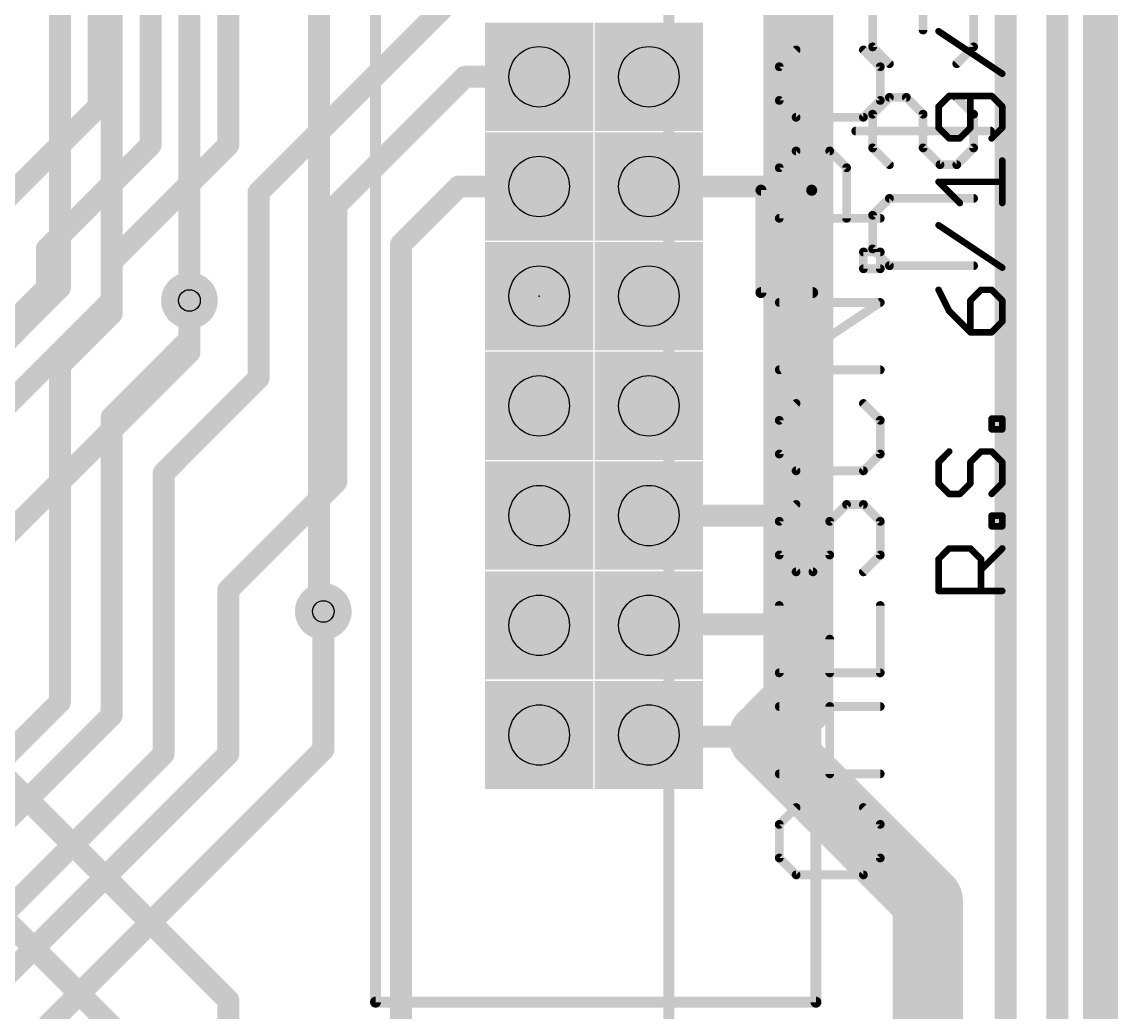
# Model space of a CAD drawing. Extents: x 61.5 to 101.4, y 9 to 89.5.
# Drawn here: x 84.91 to 97.6, y 21.76 to 33.23 of the extents above; entities that cross this region are included whole.
import ezdxf

# ---------------------------------------------------------------- set-up
doc = ezdxf.new("R2010")
doc.units = 0
for name, color, linetype in [('1', 22, 'CONTINUOUS'), ('16', 175, 'CONTINUOUS'), ('17', 82, 'CONTINUOUS'), ('18', 82, 'CONTINUOUS'), ('20', 7, 'CONTINUOUS'), ('21', 253, 'CONTINUOUS'), ('22', 253, 'CONTINUOUS'), ('24', 7, 'CONTINUOUS'), ('29', 253, 'CONTINUOUS'), ('30', 253, 'CONTINUOUS'), ('44', 253, 'CONTINUOUS')]:
    doc.layers.add(name, color=color, linetype=linetype)

# ---------------------------------------------------------------- blocks, each defined once
blk = doc.blocks.new('SQUAREP')
blk.add_solid([(-0.5, -0.5), (0.5, -0.5), (-0.5, 0.5), (0.5, 0.5)])
blk = doc.blocks.new('ROUNDV')
at = {"const_width": 0.5}
blk.add_lwpolyline([(0, -0.25, 1), (0, 0.25, 1), (0, -0.25)], format="xyb", dxfattribs=at)

msp = doc.modelspace()

# ---------------------------------------------------------------- linework, layer by layer
at = {"layer": '1'}
for points, const_width in [([(96.9, 80.25), (96.9, 23.85)], 0.254), ([(96.3, 79.65), (96.3, 23.4)], 0.254), ([(85.35, 39.3), (85.35, 32.55)], 0.254), ([(93.9, 33.75), (93.9, 31.35)], 0.8128), ([(87.65, 31.25), (90.15, 33.75)], 0.254), ([(85.95, 29.85), (85.95, 33.6)], 0.254), ([(86.85, 30), (86.85, 33.45)], 0.254), ([(85.35, 32.55), (85.35, 30.15)], 0.254), ([(88.55, 31.1), (90, 32.55)], 0.254), ([(90, 32.55), (90.04, 32.59)], 0.254), ([(90.04, 32.59), (90.9, 32.59)], 0.254), ([(93.9, 31.35), (93.9, 31.2)], 0.8128), ([(93.9, 31.2), (93.9, 27.45)], 0.8128), ([(87.65, 29.1), (87.65, 31.25)], 0.254), ([(89.97, 31.32), (89.3, 30.65)], 0.254), ([(90.9, 31.32), (89.97, 31.32)], 0.254), ([(92.17, 31.32), (93.78, 31.32)], 0.254), ([(93.78, 31.32), (93.9, 31.2)], 0.254), ([(88.55, 27.9), (88.55, 31.1)], 0.254), ([(89.3, 30.65), (89.3, 21)], 0.254), ([(85.35, 30.15), (85.2, 30)], 0.254), ([(84.6, 29.4), (85.2, 30)], 0.254), ([(86.85, 30), (86.85, 29.55)], 0.254), ([(85.35, 29.25), (85.95, 29.85)], 0.254), ([(86.85, 29.55), (85.95, 28.65)], 0.254), ([(85.35, 25.35), (85.35, 29.25)], 0.254), ([(86.55, 28), (87.65, 29.1)], 0.254), ([(85.95, 25.2), (85.95, 28.65)], 0.254), ([(86.55, 24.75), (86.55, 28)], 0.254), ([(87.3, 26.65), (88.55, 27.9)], 0.254), ([(93.9, 27.45), (93.9, 26.25)], 0.8128), ([(93.76, 27.51), (93.8, 27.55)], 0.254), ([(93.8, 27.55), (93.9, 27.45)], 0.254), ([(92.17, 27.51), (93.76, 27.51)], 0.254), ([(87.3, 24.75), (87.3, 26.65)], 0.254), ([(93.9, 26.25), (93.9, 25.35)], 0.8128), ([(88.4, 24.8), (88.4, 26.4)], 0.254), ([(92.17, 26.24), (92.18, 26.25)], 0.254), ([(92.18, 26.25), (93.9, 26.25)], 0.254), ([(93.9, 25.35), (93.6, 25.05)], 0.8128), ([(83.55, 23.55), (85.35, 25.35)], 0.254), ([(83.85, 23.1), (85.95, 25.2)], 0.254), ([(95.4, 23.05), (93.5, 24.95)], 0.8128), ([(93.5, 24.95), (93.6, 25.05)], 0.254), ([(92.17, 24.97), (92.19, 24.95)], 0.254), ([(92.19, 24.95), (93.5, 24.95)], 0.254), ([(85.2, 21.6), (88.4, 24.8)], 0.254), ([(84.45, 22.65), (86.55, 24.75)], 0.254), ([(84.6, 22.05), (87.3, 24.75)], 0.254), ([(96.9, 23.85), (96.9, 14.25)], 0.254), ([(96.3, 23.4), (96.3, 14.4)], 0.254), ([(95.4, 16.8), (95.4, 23.05)], 0.8128)]:
    msp.add_lwpolyline(points, dxfattribs=dict(at, const_width=const_width))
for points, const_width in [([(85.4135, 32.55, 1), (85.2865, 32.55)], 0.127), ([(89.9551, 32.5949, 1), (90.0449, 32.5051)], 0.127), ([(90.0449, 32.5051, 1), (89.9551, 32.5949)], 0.127), ([(90.04, 32.6535, 1), (90.04, 32.5265)], 0.127), ([(90.0849, 32.5451, 1), (89.9951, 32.6349)], 0.127), ([(90.9, 32.5265, 1), (90.9, 32.6535)], 0.127), ([(85.2865, 32.55, 1), (85.4135, 32.55)], 0.127), ([(94.1032, 31.35, 1), (93.6968, 31.35)], 0.4064), ([(94.1032, 31.2, 1), (93.6968, 31.2)], 0.4064), ([(93.6968, 31.35, 1), (94.1032, 31.35)], 0.4064), ([(87.7135, 31.25, 1), (87.5865, 31.25)], 0.127), ([(87.6051, 31.2949, 1), (87.6949, 31.2051)], 0.127), ([(89.97, 31.3835, 1), (89.97, 31.2565)], 0.127), ([(90.0149, 31.2751, 1), (89.9251, 31.3649)], 0.127), ([(90.9, 31.2565, 1), (90.9, 31.3835)], 0.127), ([(92.17, 31.3835, 1), (92.17, 31.2565)], 0.127), ([(93.6968, 31.2, 1), (94.1032, 31.2)], 0.4064), ([(93.8249, 31.3649, 1), (93.7351, 31.2751)], 0.127), ([(93.78, 31.2565, 1), (93.78, 31.3835)], 0.127), ([(88.6135, 31.1, 1), (88.4865, 31.1)], 0.127), ([(93.8551, 31.1551, 1), (93.9449, 31.2449)], 0.127), ([(88.5051, 31.1449, 1), (88.5949, 31.0551)], 0.127), ([(89.3635, 30.65, 1), (89.2365, 30.65)], 0.127), ([(89.2551, 30.6949, 1), (89.3449, 30.6051)], 0.127), ([(85.2865, 30.15, 1), (85.4135, 30.15)], 0.127), ([(85.3949, 30.1051, 1), (85.3051, 30.1949)], 0.127), ([(85.1551, 30.0449, 1), (85.2449, 29.9551)], 0.127), ([(85.2449, 29.9551, 1), (85.1551, 30.0449)], 0.127), ([(86.9135, 30, 1), (86.7865, 30)], 0.127), ([(85.9949, 29.8051, 1), (85.9051, 29.8949)], 0.127), ([(86.7865, 30, 1), (86.9135, 30)], 0.127), ([(85.8865, 29.85, 1), (86.0135, 29.85)], 0.127), ([(86.7865, 29.55, 1), (86.9135, 29.55)], 0.127), ([(86.8949, 29.5051, 1), (86.8051, 29.5949)], 0.127), ([(85.4135, 29.25, 1), (85.2865, 29.25)], 0.127), ([(85.3051, 29.2949, 1), (85.3949, 29.2051)], 0.127), ([(87.6949, 29.0551, 1), (87.6051, 29.1449)], 0.127), ([(87.5865, 29.1, 1), (87.7135, 29.1)], 0.127), ([(86.0135, 28.65, 1), (85.8865, 28.65)], 0.127), ([(85.9051, 28.6949, 1), (85.9949, 28.6051)], 0.127), ([(86.6135, 28, 1), (86.4865, 28)], 0.127), ([(86.5051, 28.0449, 1), (86.5949, 27.9551)], 0.127), ([(88.4865, 27.9, 1), (88.6135, 27.9)], 0.127), ([(88.5949, 27.8551, 1), (88.5051, 27.9449)], 0.127), ([(94.1032, 27.45, 1), (93.6968, 27.45)], 0.4064), ([(93.8449, 27.5949, 1), (93.7551, 27.5051)], 0.127), ([(93.8449, 27.5051, 1), (93.7551, 27.5949)], 0.127), ([(92.17, 27.5735, 1), (92.17, 27.4465)], 0.127), ([(93.6968, 27.45, 1), (94.1032, 27.45)], 0.4064), ([(93.7151, 27.5549, 1), (93.8049, 27.4651)], 0.127), ([(93.76, 27.4465, 1), (93.76, 27.5735)], 0.127), ([(93.8551, 27.4051, 1), (93.9449, 27.4949)], 0.127), ([(87.3635, 26.65, 1), (87.2365, 26.65)], 0.127), ([(87.2551, 26.6949, 1), (87.3449, 26.6051)], 0.127), ([(94.1032, 26.25, 1), (93.6968, 26.25)], 0.4064), ([(88.4635, 26.4, 1), (88.3365, 26.4)], 0.127), ([(93.6968, 26.25, 1), (94.1032, 26.25)], 0.4064), ([(92.1251, 26.2849, 1), (92.2149, 26.1951)], 0.127), ([(92.18, 26.3135, 1), (92.18, 26.1865)], 0.127), ([(92.2249, 26.2051, 1), (92.1351, 26.2949)], 0.127), ([(93.9, 26.1865, 1), (93.9, 26.3135)], 0.127), ([(94.0437, 25.2063, 1), (93.7563, 25.4937)], 0.4064), ([(93.6968, 25.35, 1), (94.1032, 25.35)], 0.4064), ([(85.2865, 25.35, 1), (85.4135, 25.35)], 0.127), ([(85.3949, 25.3051, 1), (85.3051, 25.3949)], 0.127), ([(93.4563, 25.1937, 1), (93.7437, 24.9063)], 0.4064), ([(85.8865, 25.2, 1), (86.0135, 25.2)], 0.127), ([(85.9949, 25.1551, 1), (85.9051, 25.2449)], 0.127), ([(93.6437, 25.0937, 1), (93.3563, 24.8063)], 0.4064), ([(93.6449, 25.0051, 1), (93.5551, 25.0949)], 0.127), ([(92.2149, 25.0149, 1), (92.1251, 24.9251)], 0.127), ([(92.19, 25.0135, 1), (92.19, 24.8865)], 0.127), ([(92.1451, 24.9051, 1), (92.2349, 24.9949)], 0.127), ([(93.4551, 24.9949, 1), (93.5449, 24.9051)], 0.127), ([(93.5, 24.8865, 1), (93.5, 25.0135)], 0.127), ([(88.4449, 24.7551, 1), (88.3551, 24.8449)], 0.127), ([(86.4865, 24.75, 1), (86.6135, 24.75)], 0.127), ([(86.5949, 24.7051, 1), (86.5051, 24.7949)], 0.127), ([(87.2365, 24.75, 1), (87.3635, 24.75)], 0.127), ([(87.3449, 24.7051, 1), (87.2551, 24.7949)], 0.127), ([(88.3365, 24.8, 1), (88.4635, 24.8)], 0.127), ([(96.9635, 23.85, 1), (96.8365, 23.85)], 0.127), ([(96.8365, 23.85, 1), (96.9635, 23.85)], 0.127), ([(96.3635, 23.4, 1), (96.2365, 23.4)], 0.127), ([(95.6032, 23.05, 1), (95.1968, 23.05)], 0.4064), ([(95.2563, 22.9063, 1), (95.5437, 23.1937)], 0.4064), ([(96.2365, 23.4, 1), (96.3635, 23.4)], 0.127)]:
    msp.add_lwpolyline(points, format="xyb", dxfattribs=dict(at, const_width=const_width))
at = {"layer": '16', "const_width": 0.254}
for points in [[(85.8, 32.25), (85.8, 38.1)], [(86.4, 37.5), (86.4, 31.8)], [(87.3, 31.8), (87.3, 36.15)], [(88.35, 26.45), (88.35, 33.8)], [(84.6, 31.05), (85.8, 32.25)], [(86.4, 31.8), (85.2, 30.6)], [(85.95, 30.45), (87.3, 31.8)], [(85.2, 30.6), (85.2, 30.15)], [(85.95, 30), (85.95, 30.45)], [(85.2, 30.15), (82.8, 27.75)], [(82.8, 26.85), (85.95, 30)], [(86.85, 29.4), (86.85, 30)], [(83.7, 26.25), (86.85, 29.4)], [(88.4, 26.4), (88.35, 26.45)], [(83.55, 25.65), (86.1, 23.1)], [(86.7, 20.85), (82.65, 24.9)], [(86.1, 23.1), (87.3, 21.9)], [(87.3, 21.9), (87.3, 14.4)]]:
    msp.add_lwpolyline(points, dxfattribs=at)
at = {"layer": '16', "const_width": 0.127}
for points in [[(85.8449, 32.2051, 1), (85.7551, 32.2949)], [(85.7365, 32.25, 1), (85.8635, 32.25)], [(86.3365, 31.8, 1), (86.4635, 31.8)], [(86.4449, 31.7551, 1), (86.3551, 31.8449)], [(87.2365, 31.8, 1), (87.3635, 31.8)], [(87.3449, 31.7551, 1), (87.2551, 31.8449)], [(85.2635, 30.6, 1), (85.1365, 30.6)], [(85.1551, 30.6449, 1), (85.2449, 30.5551)], [(86.0135, 30.45, 1), (85.8865, 30.45)], [(85.9051, 30.4949, 1), (85.9949, 30.4051)], [(85.1365, 30.15, 1), (85.2635, 30.15)], [(85.2449, 30.1051, 1), (85.1551, 30.1949)], [(85.9949, 29.9551, 1), (85.9051, 30.0449)], [(86.9135, 30, 1), (86.7865, 30)], [(85.8865, 30, 1), (86.0135, 30)], [(86.7865, 29.4, 1), (86.9135, 29.4)], [(86.8949, 29.3551, 1), (86.8051, 29.4449)], [(88.3949, 26.4949, 1), (88.3051, 26.4051)], [(88.2865, 26.45, 1), (88.4135, 26.45)], [(88.3551, 26.3551, 1), (88.4449, 26.4449)], [(86.1449, 23.1449, 1), (86.0551, 23.0551)], [(86.0551, 23.0551, 1), (86.1449, 23.1449)], [(87.3635, 21.9, 1), (87.2365, 21.9)], [(87.2551, 21.8551, 1), (87.3449, 21.9449)]]:
    msp.add_lwpolyline(points, format="xyb", dxfattribs=at)
at = {"layer": '20', "const_width": 0.4064}
msp.add_lwpolyline([(97.4, 89.25), (97.4, 9.25)], dxfattribs=at)
at = {"layer": '21'}
for points, const_width in [([(92.4, 9.282), (92.4, 59.282)], 0.127), ([(96.2619, 32.6254), (95.5247, 33.1169)], 0.0762), ([(93.8747, 32.9009), (93.6798, 32.706)], 0.1016), ([(94.8492, 32.706), (94.6543, 32.9009)], 0.1016), ([(93.6798, 32.706), (93.6798, 32.3162)], 0.1016), ([(94.8492, 32.3162), (94.8492, 32.706)], 0.1016), ([(95.6475, 32.3685), (95.5247, 32.2456)], 0.0762), ([(96.139, 32.3685), (95.6475, 32.3685)], 0.0762), ([(95.8933, 31.9999), (95.8933, 32.3685)], 0.0762), ([(96.2619, 32.2456), (96.139, 32.3685)], 0.0762), ([(93.6798, 32.3162), (93.8747, 32.1213)], 0.1016), ([(94.6543, 32.1213), (94.8492, 32.3162)], 0.1016), ([(95.5247, 32.2456), (95.5247, 31.9999)], 0.0762), ([(96.2619, 31.9999), (96.2619, 32.2456)], 0.0762), ([(93.8747, 32.1213), (94.6543, 32.1213)], 0.1016), ([(95.5247, 31.9999), (95.6475, 31.877)], 0.0762), ([(95.7704, 31.877), (95.8933, 31.9999)], 0.0762), ([(96.139, 31.877), (96.2619, 31.9999)], 0.0762), ([(95.6475, 31.877), (95.7704, 31.877)], 0.0762), ([(93.6798, 31.5366), (93.8747, 31.7315)], 0.1016), ([(93.8747, 31.7315), (94.2645, 31.7315)], 0.1016), ([(94.2645, 31.7315), (94.4594, 31.5366)], 0.1016), ([(96.2619, 31.1286), (96.2619, 31.6201)], 0.0762), ([(93.6798, 30.9519), (93.6798, 31.5366)], 0.1016), ([(94.4594, 31.5366), (94.4594, 30.9519)], 0.1016), ([(95.7704, 31.1286), (95.5247, 31.3743)], 0.0762), ([(95.5247, 31.3743), (96.2619, 31.3743)], 0.0762), ([(94.8492, 30.9519), (93.6798, 30.9519)], 0.1016), ([(96.2619, 30.3802), (95.5247, 30.8717)], 0.0762), ([(94.6543, 30.3672), (94.6543, 30.5621)], 0.1016), ([(94.6543, 30.5621), (94.8492, 30.5621)], 0.1016), ([(94.8492, 30.5621), (94.8492, 30.3672)], 0.1016), ([(94.8492, 30.3672), (94.6543, 30.3672)], 0.1016), ([(95.5247, 30.1232), (95.6475, 29.8775)], 0.0762), ([(96.0162, 30.1232), (95.8933, 30.0004)], 0.0762), ([(96.139, 30.1232), (96.0162, 30.1232)], 0.0762), ([(96.2619, 30.0004), (96.139, 30.1232)], 0.0762), ([(93.6798, 29.1978), (94.8492, 29.9774)], 0.1016), ([(94.8492, 29.9774), (93.6798, 29.9774)], 0.1016), ([(95.8933, 30.0004), (95.8933, 29.6318)], 0.0762), ([(96.2619, 29.7546), (96.2619, 30.0004)], 0.0762), ([(95.6475, 29.8775), (95.8933, 29.6318)], 0.0762), ([(96.139, 29.6318), (96.2619, 29.7546)], 0.0762), ([(95.8933, 29.6318), (96.139, 29.6318)], 0.0762), ([(94.8492, 29.1978), (93.6798, 29.1978)], 0.1016), ([(93.8747, 28.808), (93.6798, 28.6131)], 0.1016), ([(94.8492, 28.6131), (94.6543, 28.808)], 0.1016), ([(93.6798, 28.6131), (93.6798, 28.2233)], 0.1016), ([(94.8492, 28.2233), (94.8492, 28.6131)], 0.1016), ([(96.139, 28.5091), (96.139, 28.632)], 0.0762), ([(96.139, 28.632), (96.2619, 28.632)], 0.0762), ([(96.2619, 28.632), (96.2619, 28.5091)], 0.0762), ([(96.2619, 28.5091), (96.139, 28.5091)], 0.0762), ([(93.6798, 28.2233), (93.8747, 28.0284)], 0.1016), ([(94.6543, 28.0284), (94.8492, 28.2233)], 0.1016), ([(95.6475, 28.2522), (95.5247, 28.1293)], 0.0762), ([(95.8933, 28.1293), (96.0162, 28.2522)], 0.0762), ([(96.0162, 28.2522), (96.139, 28.2522)], 0.0762), ([(96.139, 28.2522), (96.2619, 28.1293)], 0.0762), ([(93.8747, 28.0284), (94.6543, 28.0284)], 0.1016), ([(95.5247, 28.1293), (95.5247, 27.8836)], 0.0762), ([(95.8933, 27.8836), (95.8933, 28.1293)], 0.0762), ([(96.2619, 28.1293), (96.2619, 27.8836)], 0.0762), ([(95.5247, 27.8836), (95.6475, 27.7607)], 0.0762), ([(95.6475, 27.7607), (95.7704, 27.7607)], 0.0762), ([(95.7704, 27.7607), (95.8933, 27.8836)], 0.0762), ([(96.2619, 27.8836), (96.139, 27.7607)], 0.0762), ([(93.8747, 27.6386), (93.6798, 27.4437)], 0.1016), ([(94.2645, 27.4437), (94.4594, 27.6386)], 0.1016), ([(94.4594, 27.6386), (94.6543, 27.6386)], 0.1016), ([(94.6543, 27.6386), (94.8492, 27.4437)], 0.1016), ([(96.139, 27.3865), (96.139, 27.5094)], 0.0762), ([(96.139, 27.5094), (96.2619, 27.5094)], 0.0762), ([(96.2619, 27.5094), (96.2619, 27.3865)], 0.0762), ([(93.6798, 27.4437), (93.6798, 27.0539)], 0.1016), ([(94.2645, 27.0539), (94.2645, 27.4437)], 0.1016), ([(94.8492, 27.4437), (94.8492, 27.0539)], 0.1016), ([(96.2619, 27.3865), (96.139, 27.3865)], 0.0762), ([(95.5247, 27.0067), (95.6475, 27.1296)], 0.0762), ([(95.6475, 27.1296), (95.8933, 27.1296)], 0.0762), ([(95.8933, 27.1296), (96.0162, 27.0067)], 0.0762), ([(96.0162, 26.8838), (96.2619, 27.1296)], 0.0762), ([(93.6798, 27.0539), (93.8747, 26.859)], 0.1016), ([(94.0696, 26.859), (94.2645, 27.0539)], 0.1016), ([(94.8492, 27.0539), (94.6543, 26.859)], 0.1016), ([(95.5247, 26.6381), (95.5247, 27.0067)], 0.0762), ([(96.0162, 27.0067), (96.0162, 26.6381)], 0.0762), ([(93.8747, 26.859), (94.0696, 26.859)], 0.1016), ([(96.2619, 26.6381), (95.5247, 26.6381)], 0.0762), ([(93.6798, 26.4692), (93.6798, 25.6896)], 0.1016), ([(94.8492, 25.6896), (94.8492, 26.4692)], 0.1016), ([(94.2645, 25.6896), (94.2645, 26.0794)], 0.1016), ([(93.6798, 25.6896), (94.8492, 25.6896)], 0.1016), ([(93.6798, 25.2998), (94.8492, 25.2998)], 0.1016), ([(94.2645, 24.5202), (94.2645, 25.2998)], 0.1016), ([(94.8492, 24.5202), (93.6798, 24.5202)], 0.1016), ([(93.8747, 24.1304), (93.6798, 23.9355)], 0.1016), ([(94.8492, 23.9355), (94.6543, 24.1304)], 0.1016), ([(93.6798, 23.9355), (93.6798, 23.5457)], 0.1016), ([(94.8492, 23.5457), (94.8492, 23.9355)], 0.1016), ([(93.6798, 23.5457), (93.8747, 23.3508)], 0.1016), ([(94.6543, 23.3508), (94.8492, 23.5457)], 0.1016), ([(93.8747, 23.3508), (94.6543, 23.3508)], 0.1016)]:
    msp.add_lwpolyline(points, dxfattribs=dict(at, const_width=const_width))
for points, const_width in [([(95.5352, 33.1328, 1), (95.5141, 33.1011)], 0.0381), ([(93.8927, 32.8829, 1), (93.8567, 32.9188)], 0.0508), ([(94.6723, 32.9188, 1), (94.6363, 32.8829)], 0.0508), ([(93.7052, 32.706, 1), (93.6544, 32.706)], 0.0508), ([(93.6618, 32.7239, 1), (93.6978, 32.688)], 0.0508), ([(94.8746, 32.706, 1), (94.8238, 32.706)], 0.0508), ([(94.8312, 32.688, 1), (94.8672, 32.7239)], 0.0508), ([(96.2513, 32.6096, 1), (96.2725, 32.6413)], 0.0381), ([(95.6475, 32.3875, 1), (95.6475, 32.3494)], 0.0381), ([(95.661, 32.355, 1), (95.6341, 32.382)], 0.0381), ([(95.9123, 32.3685, 1), (95.8742, 32.3685)], 0.0381), ([(96.1525, 32.382, 1), (96.1256, 32.355)], 0.0381), ([(96.139, 32.3494, 1), (96.139, 32.3875)], 0.0381), ([(93.6978, 32.3341, 1), (93.6618, 32.2982)], 0.0508), ([(93.6544, 32.3162, 1), (93.7052, 32.3162)], 0.0508), ([(94.8238, 32.3162, 1), (94.8746, 32.3162)], 0.0508), ([(94.8672, 32.2982, 1), (94.8312, 32.3341)], 0.0508), ([(95.5112, 32.2591, 1), (95.5381, 32.2321)], 0.0381), ([(95.5437, 32.2456, 1), (95.5056, 32.2456)], 0.0381), ([(96.281, 32.2456, 1), (96.2429, 32.2456)], 0.0381), ([(96.2484, 32.2321, 1), (96.2754, 32.2591)], 0.0381), ([(93.8747, 32.1467, 1), (93.8747, 32.0959)], 0.0508), ([(93.8567, 32.1033, 1), (93.8927, 32.1392)], 0.0508), ([(94.6363, 32.1392, 1), (94.6723, 32.1033)], 0.0508), ([(94.6543, 32.0959, 1), (94.6543, 32.1467)], 0.0508), ([(95.5381, 32.0133, 1), (95.5112, 31.9864)], 0.0381), ([(95.5056, 31.9999, 1), (95.5437, 31.9999)], 0.0381), ([(95.8742, 31.9999, 1), (95.9123, 31.9999)], 0.0381), ([(95.9068, 31.9864, 1), (95.8798, 32.0133)], 0.0381), ([(96.2429, 31.9999, 1), (96.281, 31.9999)], 0.0381), ([(96.2754, 31.9864, 1), (96.2484, 32.0133)], 0.0381), ([(95.6475, 31.8961, 1), (95.6475, 31.858)], 0.0381), ([(95.6341, 31.8635, 1), (95.661, 31.8905)], 0.0381), ([(95.7569, 31.8905, 1), (95.7839, 31.8635)], 0.0381), ([(95.7704, 31.858, 1), (95.7704, 31.8961)], 0.0381), ([(96.1256, 31.8905, 1), (96.1525, 31.8635)], 0.0381), ([(93.8747, 31.7569, 1), (93.8747, 31.7061)], 0.0508), ([(93.8927, 31.7135, 1), (93.8567, 31.7494)], 0.0508), ([(94.2825, 31.7494, 1), (94.2465, 31.7135)], 0.0508), ([(94.2645, 31.7061, 1), (94.2645, 31.7569)], 0.0508), ([(96.281, 31.6201, 1), (96.2429, 31.6201)], 0.0381), ([(93.7052, 31.5366, 1), (93.6544, 31.5366)], 0.0508), ([(93.6618, 31.5545, 1), (93.6978, 31.5186)], 0.0508), ([(94.4848, 31.5366, 1), (94.434, 31.5366)], 0.0508), ([(94.4414, 31.5186, 1), (94.4774, 31.5545)], 0.0508), ([(95.5381, 31.3878, 1), (95.5112, 31.3609)], 0.0381), ([(95.5247, 31.3934, 1), (95.5247, 31.3553)], 0.0381), ([(96.2619, 31.3553, 1), (96.2619, 31.3934)], 0.0381), ([(95.7569, 31.1151, 1), (95.7839, 31.1421)], 0.0381), ([(96.2429, 31.1286, 1), (96.281, 31.1286)], 0.0381), ([(93.6798, 30.9773, 1), (93.6798, 30.9265)], 0.0508), ([(93.6544, 30.9519, 1), (93.7052, 30.9519)], 0.0508), ([(94.434, 30.9519, 1), (94.4848, 30.9519)], 0.0508), ([(94.8492, 30.9265, 1), (94.8492, 30.9773)], 0.0508), ([(95.5352, 30.8875, 1), (95.5141, 30.8558)], 0.0381), ([(94.6797, 30.5621, 1), (94.6289, 30.5621)], 0.0508), ([(94.6543, 30.5875, 1), (94.6543, 30.5367)], 0.0508), ([(94.8746, 30.5621, 1), (94.8238, 30.5621)], 0.0508), ([(94.8492, 30.5367, 1), (94.8492, 30.5875)], 0.0508), ([(94.6543, 30.3926, 1), (94.6543, 30.3418)], 0.0508), ([(94.6289, 30.3672, 1), (94.6797, 30.3672)], 0.0508), ([(94.8238, 30.3672, 1), (94.8746, 30.3672)], 0.0508), ([(94.8492, 30.3418, 1), (94.8492, 30.3926)], 0.0508), ([(96.2513, 30.3643, 1), (96.2725, 30.396)], 0.0381), ([(95.5417, 30.1318, 1), (95.5076, 30.1147)], 0.0381), ([(96.0162, 30.1423, 1), (96.0162, 30.1042)], 0.0381), ([(96.0296, 30.1098, 1), (96.0027, 30.1367)], 0.0381), ([(96.1525, 30.1367, 1), (96.1256, 30.1098)], 0.0381), ([(96.139, 30.1042, 1), (96.139, 30.1423)], 0.0381), ([(93.6798, 30.0028, 1), (93.6798, 29.952)], 0.0508), ([(94.8633, 29.9562, 1), (94.8351, 29.9985)], 0.0508), ([(94.8492, 29.952, 1), (94.8492, 30.0028)], 0.0508), ([(95.9123, 30.0004, 1), (95.8742, 30.0004)], 0.0381), ([(95.8798, 30.0138, 1), (95.9068, 29.9869)], 0.0381), ([(96.281, 30.0004, 1), (96.2429, 30.0004)], 0.0381), ([(96.2484, 29.9869, 1), (96.2754, 30.0138)], 0.0381), ([(95.661, 29.891, 1), (95.6341, 29.864)], 0.0381), ([(95.6305, 29.869, 1), (95.6646, 29.886)], 0.0381), ([(96.2429, 29.7546, 1), (96.281, 29.7546)], 0.0381), ([(96.2754, 29.7412, 1), (96.2484, 29.7681)], 0.0381), ([(95.8933, 29.6508, 1), (95.8933, 29.6127)], 0.0381), ([(95.8742, 29.6318, 1), (95.9123, 29.6318)], 0.0381), ([(95.8798, 29.6183, 1), (95.9068, 29.6452)], 0.0381), ([(96.1256, 29.6452, 1), (96.1525, 29.6183)], 0.0381), ([(96.139, 29.6127, 1), (96.139, 29.6508)], 0.0381), ([(93.6798, 29.2232, 1), (93.6798, 29.1724)], 0.0508), ([(93.6657, 29.2189, 1), (93.6939, 29.1767)], 0.0508), ([(94.8492, 29.1724, 1), (94.8492, 29.2232)], 0.0508), ([(93.8927, 28.79, 1), (93.8567, 28.8259)], 0.0508), ([(94.6723, 28.8259, 1), (94.6363, 28.79)], 0.0508), ([(93.7052, 28.6131, 1), (93.6544, 28.6131)], 0.0508), ([(93.6618, 28.631, 1), (93.6978, 28.5951)], 0.0508), ([(94.8746, 28.6131, 1), (94.8238, 28.6131)], 0.0508), ([(94.8312, 28.5951, 1), (94.8672, 28.631)], 0.0508), ([(96.139, 28.6511, 1), (96.139, 28.613)], 0.0381), ([(96.1581, 28.632, 1), (96.12, 28.632)], 0.0381), ([(96.281, 28.632, 1), (96.2429, 28.632)], 0.0381), ([(96.2619, 28.613, 1), (96.2619, 28.6511)], 0.0381), ([(96.139, 28.5282, 1), (96.139, 28.4901)], 0.0381), ([(96.12, 28.5091, 1), (96.1581, 28.5091)], 0.0381), ([(96.2429, 28.5091, 1), (96.281, 28.5091)], 0.0381), ([(96.2619, 28.4901, 1), (96.2619, 28.5282)], 0.0381), ([(93.6978, 28.2412, 1), (93.6618, 28.2053)], 0.0508), ([(93.6544, 28.2233, 1), (93.7052, 28.2233)], 0.0508), ([(94.8238, 28.2233, 1), (94.8746, 28.2233)], 0.0508), ([(94.8672, 28.2053, 1), (94.8312, 28.2412)], 0.0508), ([(95.661, 28.2387, 1), (95.6341, 28.2657)], 0.0381), ([(96.0162, 28.2713, 1), (96.0162, 28.2332)], 0.0381), ([(96.0296, 28.2387, 1), (96.0027, 28.2657)], 0.0381), ([(96.1525, 28.2657, 1), (96.1256, 28.2387)], 0.0381), ([(96.139, 28.2332, 1), (96.139, 28.2713)], 0.0381), ([(93.8747, 28.0538, 1), (93.8747, 28.003)], 0.0508), ([(93.8567, 28.0104, 1), (93.8927, 28.0463)], 0.0508), ([(94.6363, 28.0463, 1), (94.6723, 28.0104)], 0.0508), ([(94.6543, 28.003, 1), (94.6543, 28.0538)], 0.0508), ([(95.5437, 28.1293, 1), (95.5056, 28.1293)], 0.0381), ([(95.5112, 28.1428, 1), (95.5381, 28.1159)], 0.0381), ([(95.9123, 28.1293, 1), (95.8742, 28.1293)], 0.0381), ([(95.8798, 28.1428, 1), (95.9068, 28.1159)], 0.0381), ([(96.281, 28.1293, 1), (96.2429, 28.1293)], 0.0381), ([(96.2484, 28.1159, 1), (96.2754, 28.1428)], 0.0381), ([(95.5381, 27.8971, 1), (95.5112, 27.8701)], 0.0381), ([(95.5056, 27.8836, 1), (95.5437, 27.8836)], 0.0381), ([(95.6475, 27.7798, 1), (95.6475, 27.7417)], 0.0381), ([(95.7704, 27.7417, 1), (95.7704, 27.7798)], 0.0381), ([(95.8742, 27.8836, 1), (95.9123, 27.8836)], 0.0381), ([(95.9068, 27.8701, 1), (95.8798, 27.8971)], 0.0381), ([(96.2429, 27.8836, 1), (96.281, 27.8836)], 0.0381), ([(96.2754, 27.8701, 1), (96.2484, 27.8971)], 0.0381), ([(93.8927, 27.6206, 1), (93.8567, 27.6565)], 0.0508), ([(94.4594, 27.664, 1), (94.4594, 27.6132)], 0.0508), ([(94.4774, 27.6206, 1), (94.4414, 27.6565)], 0.0508), ([(94.6723, 27.6565, 1), (94.6363, 27.6206)], 0.0508), ([(94.6543, 27.6132, 1), (94.6543, 27.664)], 0.0508), ([(95.6341, 27.7473, 1), (95.661, 27.7742)], 0.0381), ([(95.7569, 27.7742, 1), (95.7839, 27.7473)], 0.0381), ([(96.1256, 27.7742, 1), (96.1525, 27.7473)], 0.0381), ([(96.139, 27.5284, 1), (96.139, 27.4903)], 0.0381), ([(96.1581, 27.5094, 1), (96.12, 27.5094)], 0.0381), ([(96.281, 27.5094, 1), (96.2429, 27.5094)], 0.0381), ([(96.2619, 27.4903, 1), (96.2619, 27.5284)], 0.0381), ([(93.7052, 27.4437, 1), (93.6544, 27.4437)], 0.0508), ([(93.6618, 27.4616, 1), (93.6978, 27.4257)], 0.0508), ([(94.2899, 27.4437, 1), (94.2391, 27.4437)], 0.0508), ([(94.2465, 27.4616, 1), (94.2825, 27.4257)], 0.0508), ([(94.8746, 27.4437, 1), (94.8238, 27.4437)], 0.0508), ([(94.8312, 27.4257, 1), (94.8672, 27.4616)], 0.0508), ([(96.139, 27.4056, 1), (96.139, 27.3675)], 0.0381), ([(96.2619, 27.3675, 1), (96.2619, 27.4056)], 0.0381), ([(96.12, 27.3865, 1), (96.1581, 27.3865)], 0.0381), ([(96.2429, 27.3865, 1), (96.281, 27.3865)], 0.0381), ([(95.6475, 27.1486, 1), (95.6475, 27.1105)], 0.0381), ([(95.661, 27.1161, 1), (95.6341, 27.1431)], 0.0381), ([(95.9068, 27.1431, 1), (95.8798, 27.1161)], 0.0381), ([(95.8933, 27.1105, 1), (95.8933, 27.1486)], 0.0381), ([(96.2754, 27.1161, 1), (96.2484, 27.1431)], 0.0381), ([(93.6978, 27.0718, 1), (93.6618, 27.0359)], 0.0508), ([(93.6544, 27.0539, 1), (93.7052, 27.0539)], 0.0508), ([(94.2391, 27.0539, 1), (94.2899, 27.0539)], 0.0508), ([(94.2825, 27.0359, 1), (94.2465, 27.0718)], 0.0508), ([(94.8238, 27.0539, 1), (94.8746, 27.0539)], 0.0508), ([(94.8672, 27.0359, 1), (94.8312, 27.0718)], 0.0508), ([(95.5112, 27.0202, 1), (95.5381, 26.9932)], 0.0381), ([(95.5437, 27.0067, 1), (95.5056, 27.0067)], 0.0381), ([(96.0352, 27.0067, 1), (95.9971, 27.0067)], 0.0381), ([(96.0027, 26.9932, 1), (96.0296, 27.0202)], 0.0381), ([(93.8747, 26.8844, 1), (93.8747, 26.8336)], 0.0508), ([(94.0696, 26.8336, 1), (94.0696, 26.8844)], 0.0508), ([(96.0027, 26.8973, 1), (96.0296, 26.8704)], 0.0381), ([(93.8567, 26.841, 1), (93.8927, 26.877)], 0.0508), ([(94.0516, 26.877, 1), (94.0876, 26.841)], 0.0508), ([(94.6363, 26.877, 1), (94.6723, 26.841)], 0.0508), ([(95.5247, 26.6572, 1), (95.5247, 26.6191)], 0.0381), ([(95.5056, 26.6381, 1), (95.5437, 26.6381)], 0.0381), ([(95.9971, 26.6381, 1), (96.0352, 26.6381)], 0.0381), ([(96.2619, 26.6191, 1), (96.2619, 26.6572)], 0.0381), ([(93.7052, 26.4692, 1), (93.6544, 26.4692)], 0.0508), ([(94.8746, 26.4692, 1), (94.8238, 26.4692)], 0.0508), ([(94.2899, 26.0794, 1), (94.2391, 26.0794)], 0.0508), ([(93.6798, 25.715, 1), (93.6798, 25.6642)], 0.0508), ([(93.6544, 25.6896, 1), (93.7052, 25.6896)], 0.0508), ([(94.2391, 25.6896, 1), (94.2899, 25.6896)], 0.0508), ([(94.8238, 25.6896, 1), (94.8746, 25.6896)], 0.0508), ([(94.8492, 25.6642, 1), (94.8492, 25.715)], 0.0508), ([(93.6798, 25.3252, 1), (93.6798, 25.2744)], 0.0508), ([(94.2899, 25.2998, 1), (94.2391, 25.2998)], 0.0508), ([(94.8492, 25.2744, 1), (94.8492, 25.3252)], 0.0508), ([(93.6798, 24.5456, 1), (93.6798, 24.4948)], 0.0508), ([(94.2391, 24.5202, 1), (94.2899, 24.5202)], 0.0508), ([(94.8492, 24.4948, 1), (94.8492, 24.5456)], 0.0508), ([(93.8927, 24.1124, 1), (93.8567, 24.1484)], 0.0508), ([(94.6723, 24.1484, 1), (94.6363, 24.1124)], 0.0508), ([(93.6618, 23.9535, 1), (93.6978, 23.9175)], 0.0508), ([(93.7052, 23.9355, 1), (93.6544, 23.9355)], 0.0508), ([(94.8746, 23.9355, 1), (94.8238, 23.9355)], 0.0508), ([(94.8312, 23.9175, 1), (94.8672, 23.9535)], 0.0508), ([(93.6978, 23.5637, 1), (93.6618, 23.5277)], 0.0508), ([(93.6544, 23.5457, 1), (93.7052, 23.5457)], 0.0508), ([(94.8238, 23.5457, 1), (94.8746, 23.5457)], 0.0508), ([(94.8672, 23.5277, 1), (94.8312, 23.5637)], 0.0508), ([(93.8747, 23.3762, 1), (93.8747, 23.3254)], 0.0508), ([(93.8567, 23.3328, 1), (93.8927, 23.3688)], 0.0508), ([(94.6363, 23.3688, 1), (94.6723, 23.3328)], 0.0508), ([(94.6543, 23.3254, 1), (94.6543, 23.3762)], 0.0508)]:
    msp.add_lwpolyline(points, format="xyb", dxfattribs=dict(at, const_width=const_width))
at = {"layer": '22'}
for points, const_width in [([(89.0046, 21.8771), (89.0046, 39.4771)], 0.127), ([(94.1046, 39.4771), (94.1046, 21.8771)], 0.127), ([(94.7608, 33.3261), (94.7608, 32.9363)], 0.1016), ([(95.3455, 33.3261), (95.3455, 33.1312)], 0.1016), ([(95.9302, 32.9363), (95.9302, 33.3261)], 0.1016), ([(94.7608, 32.9363), (94.9557, 32.7414)], 0.1016), ([(95.7353, 32.7414), (95.9302, 32.9363)], 0.1016), ([(94.7608, 32.1567), (94.9557, 32.3516)], 0.1016), ([(94.9557, 32.3516), (95.1506, 32.3516)], 0.1016), ([(95.1506, 32.3516), (95.3455, 32.1567)], 0.1016), ([(95.9302, 32.1567), (95.7353, 32.3516)], 0.1016), ([(94.7608, 31.7669), (94.7608, 32.1567)], 0.1016), ([(95.3455, 32.1567), (95.3455, 31.7669)], 0.1016), ([(95.9302, 31.7669), (95.9302, 32.1567)], 0.1016), ([(96.1251, 31.9618), (94.5659, 31.9618)], 0.1016), ([(94.9557, 31.572), (94.7608, 31.7669)], 0.1016), ([(95.3455, 31.7669), (95.5404, 31.572)], 0.1016), ([(95.7353, 31.572), (95.9302, 31.7669)], 0.1016), ([(95.5404, 31.572), (95.7353, 31.572)], 0.1016), ([(94.0555, 31.2774), (93.4679, 31.2774)], 0.127), ([(93.4679, 31.2774), (93.4679, 30.0919)], 0.127), ([(94.0555, 31.2758), (94.0555, 31.2774)], 0.127), ([(94.7608, 30.9873), (94.9557, 31.1822)], 0.1016), ([(94.9557, 31.1822), (95.9302, 31.1822)], 0.1016), ([(94.7608, 30.5975), (94.7608, 30.9873)], 0.1016), ([(94.9557, 30.4026), (94.7608, 30.5975)], 0.1016), ([(95.9302, 30.4026), (94.9557, 30.4026)], 0.1016), ([(93.4679, 30.0919), (94.0669, 30.0919)], 0.127), ([(94.1046, 21.8771), (89.0046, 21.8771)], 0.127)]:
    msp.add_lwpolyline(points, dxfattribs=dict(at, const_width=const_width))
for points, const_width in [([(95.3201, 33.1312, 1), (95.3709, 33.1312)], 0.0508), ([(94.7788, 32.9543, 1), (94.7428, 32.9183)], 0.0508), ([(94.7354, 32.9363, 1), (94.7862, 32.9363)], 0.0508), ([(95.9048, 32.9363, 1), (95.9556, 32.9363)], 0.0508), ([(95.9482, 32.9183, 1), (95.9122, 32.9543)], 0.0508), ([(94.9377, 32.7234, 1), (94.9737, 32.7594)], 0.0508), ([(95.7173, 32.7594, 1), (95.7533, 32.7234)], 0.0508), ([(94.9557, 32.377, 1), (94.9557, 32.3262)], 0.0508), ([(94.9737, 32.3336, 1), (94.9377, 32.3696)], 0.0508), ([(95.1686, 32.3696, 1), (95.1326, 32.3336)], 0.0508), ([(95.1506, 32.3262, 1), (95.1506, 32.377)], 0.0508), ([(95.7533, 32.3696, 1), (95.7173, 32.3336)], 0.0508), ([(94.7428, 32.1747, 1), (94.7788, 32.1387)], 0.0508), ([(94.7862, 32.1567, 1), (94.7354, 32.1567)], 0.0508), ([(95.3709, 32.1567, 1), (95.3201, 32.1567)], 0.0508), ([(95.3275, 32.1387, 1), (95.3635, 32.1747)], 0.0508), ([(95.9556, 32.1567, 1), (95.9048, 32.1567)], 0.0508), ([(95.9122, 32.1387, 1), (95.9482, 32.1747)], 0.0508), ([(94.5659, 31.9872, 1), (94.5659, 31.9364)], 0.0508), ([(96.1251, 31.9364, 1), (96.1251, 31.9872)], 0.0508), ([(94.7788, 31.7849, 1), (94.7428, 31.7489)], 0.0508), ([(94.7354, 31.7669, 1), (94.7862, 31.7669)], 0.0508), ([(95.3635, 31.7849, 1), (95.3275, 31.7489)], 0.0508), ([(95.3201, 31.7669, 1), (95.3709, 31.7669)], 0.0508), ([(95.9048, 31.7669, 1), (95.9556, 31.7669)], 0.0508), ([(95.9482, 31.7489, 1), (95.9122, 31.7849)], 0.0508), ([(94.9377, 31.554, 1), (94.9737, 31.59)], 0.0508), ([(95.5404, 31.5974, 1), (95.5404, 31.5466)], 0.0508), ([(95.5224, 31.554, 1), (95.5584, 31.59)], 0.0508), ([(95.7173, 31.59, 1), (95.7533, 31.554)], 0.0508), ([(95.7353, 31.5466, 1), (95.7353, 31.5974)], 0.0508), ([(93.4996, 31.2774, 1), (93.4361, 31.2774)], 0.0635), ([(93.4679, 31.3091, 1), (93.4679, 31.2456)], 0.0635), ([(94.0872, 31.2774, 1), (94.0237, 31.2774)], 0.0635), ([(94.0237, 31.2758, 1), (94.0872, 31.2758)], 0.0635), ([(94.0555, 31.2456, 1), (94.0555, 31.3091)], 0.0635), ([(94.9557, 31.2076, 1), (94.9557, 31.1568)], 0.0508), ([(94.9737, 31.1642, 1), (94.9377, 31.2002)], 0.0508), ([(95.9302, 31.1568, 1), (95.9302, 31.2076)], 0.0508), ([(94.7428, 31.0053, 1), (94.7788, 30.9693)], 0.0508), ([(94.7862, 30.9873, 1), (94.7354, 30.9873)], 0.0508), ([(94.7788, 30.6155, 1), (94.7428, 30.5795)], 0.0508), ([(94.7354, 30.5975, 1), (94.7862, 30.5975)], 0.0508), ([(94.9557, 30.428, 1), (94.9557, 30.3772)], 0.0508), ([(94.9377, 30.3846, 1), (94.9737, 30.4206)], 0.0508), ([(95.9302, 30.3772, 1), (95.9302, 30.428)], 0.0508), ([(93.4361, 30.0919, 1), (93.4996, 30.0919)], 0.0635), ([(93.4679, 30.1236, 1), (93.4679, 30.0601)], 0.0635), ([(94.0669, 30.0601, 1), (94.0669, 30.1236)], 0.0635), ([(89.0046, 21.9088, 1), (89.0046, 21.8453)], 0.0635), ([(88.9728, 21.8771, 1), (89.0363, 21.8771)], 0.0635), ([(94.0728, 21.8771, 1), (94.1363, 21.8771)], 0.0635), ([(94.1046, 21.8453, 1), (94.1046, 21.9088)], 0.0635)]:
    msp.add_lwpolyline(points, format="xyb", dxfattribs=dict(at, const_width=const_width))
at = {"layer": '24'}
msp.add_point((90.9, 30.05), dxfattribs=at)
at = {"layer": '44'}
for centre, radius in [((90.9, 32.59), 0.35), ((92.17, 32.59), 0.35), ((90.9, 31.32), 0.35), ((92.17, 31.32), 0.35), ((90.9, 30.05), 0.35), ((92.17, 30.05), 0.35), ((86.85, 30), 0.125), ((90.9, 28.78), 0.35), ((92.17, 28.78), 0.35), ((90.9, 27.51), 0.35), ((92.17, 27.51), 0.35), ((90.9, 26.24), 0.35), ((92.17, 26.24), 0.35), ((88.4, 26.4), 0.125), ((90.9, 24.97), 0.35), ((92.17, 24.97), 0.35)]:
    msp.add_circle(centre, radius, dxfattribs=at)

# ---------------------------------------------------------------- block references
at = {"layer": '17', "xscale": 1.05, "yscale": 1.05, "rotation": 270}
for p in [(90.9, 32.59), (90.9, 32.59), (92.17, 32.59), (92.17, 32.59), (90.9, 31.32), (90.9, 31.32), (92.17, 31.32), (92.17, 31.32), (90.9, 30.05), (90.9, 30.05), (92.17, 30.05), (92.17, 30.05), (90.9, 28.78), (90.9, 28.78), (92.17, 28.78), (92.17, 28.78), (90.9, 27.51), (90.9, 27.51), (92.17, 27.51), (92.17, 27.51), (90.9, 26.24), (90.9, 26.24), (92.17, 26.24), (92.17, 26.24), (90.9, 24.97), (90.9, 24.97), (92.17, 24.97), (92.17, 24.97)]:
    msp.add_blockref('SQUAREP', p, dxfattribs=at)
at = {"layer": '18', "xscale": 0.6564, "yscale": 0.6564}
for p in [(86.85, 30), (86.85, 30), (88.4, 26.4), (88.4, 26.4)]:
    msp.add_blockref('ROUNDV', p, dxfattribs=at)
at = {"layer": '29', "xscale": 1.2532, "yscale": 1.2532, "rotation": 270}
for p in [(90.9, 32.59), (92.17, 32.59), (90.9, 31.32), (92.17, 31.32), (90.9, 30.05), (92.17, 30.05), (90.9, 28.78), (92.17, 28.78), (90.9, 27.51), (92.17, 27.51), (90.9, 26.24), (92.17, 26.24), (90.9, 24.97), (92.17, 24.97)]:
    msp.add_blockref('SQUAREP', p, dxfattribs=at)
at = {"layer": '30', "xscale": 1.2532, "yscale": 1.2532, "rotation": 270}
for p in [(90.9, 32.59), (92.17, 32.59), (90.9, 31.32), (92.17, 31.32), (90.9, 30.05), (92.17, 30.05), (90.9, 28.78), (92.17, 28.78), (90.9, 27.51), (92.17, 27.51), (90.9, 26.24), (92.17, 26.24), (90.9, 24.97), (92.17, 24.97)]:
    msp.add_blockref('SQUAREP', p, dxfattribs=at)

doc.saveas('drawing.dxf')
